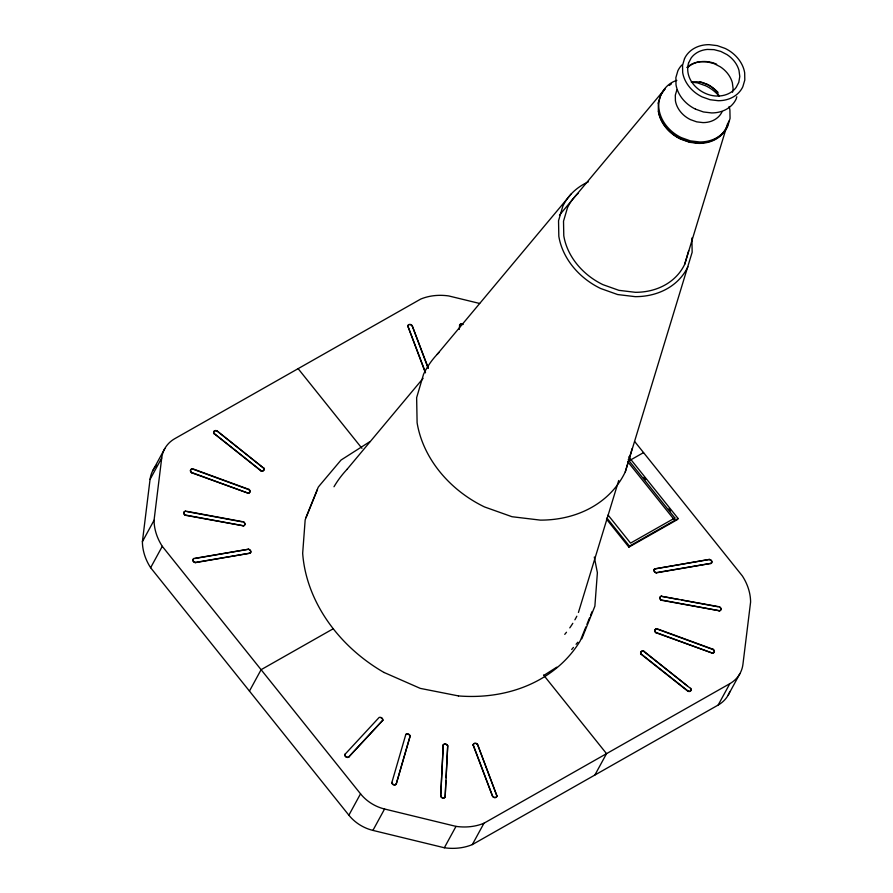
<?xml version="1.0" encoding="UTF-8"?>
<svg xmlns="http://www.w3.org/2000/svg" width="893" height="893" viewBox="0 0 893 893"><rect width="100%" height="100%" fill="white"/><g stroke="black" fill="none" stroke-linecap="round" stroke-linejoin="round"><path stroke-width="1.34" d="M459.315 329.417L459.638 325.041A2.4 1.976 28.6 0 1 462.909 324.315M440.684 796.21L443.263 744.862A2.534 2.087 28.6 0 1 447.717 745.688L445.138 797.036A2.4 1.976 28.6 0 1 440.684 796.21L443.263 744.862M445.138 797.036L445.942 780.46M446.065 777.703L447.717 745.688M729.86 691.539A37.205 30.552 28.6 0 1 718.173 705.046L472.319 844.599A54.986 45.152 28.6 0 1 444.334 847.758L372.917 830.401A37.205 30.552 28.6 0 1 348.873 815.197L150.627 567.714A54.986 45.152 28.6 0 1 142.4 541.671L150.057 479.418A37.205 30.552 28.6 0 1 156.733 465.074M142.4 541.671L154.054 520.284L161.711 458.031A37.205 30.552 28.6 0 1 174.827 438.642L420.681 299.088A54.986 45.152 28.6 0 1 448.666 295.929L479.653 303.464M732.528 92.225L733.12 88.72L732.327 82.625A26.5 21.767 28.6 0 0 720.372 66.852L714.11 63.637L707.356 61.863L700.592 61.662A27.705 22.749 28.6 0 0 686.94 67.433M391.826 782.648L405.824 734.437A2.534 2.087 28.6 0 1 410.155 736.022L396.168 784.233A2.4 1.976 28.6 0 1 391.826 782.648L391.949 782.413A2.4 1.976 28.6 0 0 396.291 783.998M396.168 784.233L410.155 736.022M658.219 103.119L660.552 95.361M676.861 89.936L675.32 95.171L675.421 100.797A24.691 20.282 28.6 0 0 690.535 119.662L696.685 121.85L703.025 122.609A25.752 21.153 28.6 0 0 722.057 111.804M578.296 193.245A66.774 54.83 28.6 0 0 567.513 207.611L563.516 221.185L563.784 235.763A64.028 52.575 28.6 0 0 602.954 284.666L618.905 290.337L635.358 292.312A66.774 54.83 28.6 0 0 684.697 264.295L688.693 250.721M684.708 264.295L727.65 123.457M439.177 352.311A114.963 94.401 28.6 0 0 423.528 374.301L416.64 397.664L417.109 422.769A110.23 90.517 28.6 0 0 484.542 506.956L512.013 516.723L540.321 520.117A114.963 94.401 28.6 0 0 625.279 471.895L632.166 448.532M728.755 121.135L726.869 127.543A37.83 31.065 28.6 0 1 698.918 143.405L689.597 142.3L680.555 139.085A36.267 29.782 28.6 0 1 658.364 111.379L658.297 102.996M736.814 96.757L736.156 99A33.208 27.27 28.6 0 1 711.609 112.931L703.427 111.96L695.491 109.136M625.279 471.895L692.153 252.272L691.885 238.007M578.43 612.475L618.715 480.49M305.931 517.605L318.254 487.165L319.783 485.256L341.026 460.051L369.78 441.722M317.461 489.498L305.172 519.86L302.671 553.303A150.08 123.234 28.6 0 0 384.057 672.496M585.908 626.853L580.271 640.772A154.232 126.639 28.6 0 1 458.455 695.926M586.935 624.33L589.492 618.001M590.519 615.467L592.048 611.672M581.801 638.852L594.883 606.157L597.384 572.714L594.303 557.053M153.172 469.908L164.825 448.52M150.057 479.418L161.711 458.031M192.765 468.814L192.642 469.048A2.4 1.976 28.6 0 0 191.571 472.743L248.075 493.148A2.534 2.087 28.6 0 0 249.147 489.464L192.765 468.814A2.4 1.976 28.6 0 0 191.694 472.509L191.571 472.743M263.937 468.613A2.534 2.087 28.6 0 1 261.124 471.024L214.22 433.618A2.4 1.976 28.6 0 1 216.843 430.794L263.736 468.211L216.843 430.794M150.627 567.714L162.28 546.326A54.986 45.152 28.6 0 1 154.054 520.284M185.621 511.109L185.498 511.343A2.4 1.976 28.6 0 0 185.309 515.272L243.443 525.798A2.534 2.087 28.6 0 0 243.633 521.869L185.621 511.109A2.4 1.976 28.6 0 0 185.431 515.038L185.309 515.272M193.948 558.471L193.814 558.705A2.4 1.976 28.6 0 0 195.321 562.657L250.118 553.158A2.534 2.087 28.6 0 0 248.622 549.206L193.948 558.471A2.4 1.976 28.6 0 0 195.455 562.423L195.321 562.657M247.953 493.382A2.534 2.087 28.6 0 0 249.024 489.699L249.147 489.464M261.124 471.024L261.247 470.801A2.534 2.087 28.6 0 0 263.87 467.977M243.633 521.869L243.51 522.104A2.534 2.087 28.6 0 1 243.32 526.033M195.187 558.471L248.622 549.206M425.392 372.772L407.911 326.269A2.4 1.976 28.6 0 1 412.119 325.554L428.249 367.972M428.127 368.206L412.119 325.554M249.448 691.082L261.102 669.694L333.178 628.784M459.638 325.041L459.515 325.264A2.4 1.976 28.6 0 1 462.786 324.55M344.966 754.351L345.089 754.116A2.4 1.976 28.6 0 0 348.705 756.974L348.583 757.208A2.4 1.976 28.6 0 1 344.966 754.351L379.157 717.425A2.534 2.087 28.6 0 1 382.773 720.283L348.583 757.208M348.873 815.197L360.526 793.821L162.28 546.326M405.824 734.437L405.69 734.671A2.534 2.087 28.6 0 1 410.032 736.256M372.917 830.401L384.57 809.013L455.999 826.382A54.986 45.152 28.6 0 0 483.973 823.223L729.827 683.67A37.205 30.552 28.6 0 0 742.943 664.269L750.6 602.027A54.986 45.152 28.6 0 0 742.373 575.974L634.834 441.722M473.111 745.108L473.234 744.874A2.534 2.087 28.6 0 1 477.442 744.159L496.865 795.808A2.4 1.976 28.6 0 1 492.668 796.511L473.111 745.108A2.534 2.087 28.6 0 1 474.719 743.467M496.865 795.808L477.442 744.159M444.334 847.758L455.999 826.382M492.668 796.511L473.234 744.874M606.459 519.112L628.895 547.119L629.431 546.136L678.111 518.509L628.717 456.836M472.319 844.599L483.973 823.223M628.192 459.705L674.862 517.973L674.036 519.492L627.879 461.871M678.111 518.509L677.575 519.492L628.895 547.119M654.658 568.919L709.466 559.42A2.4 1.976 28.6 0 1 710.962 563.371L656.165 572.871A2.534 2.087 28.6 0 1 654.658 568.919L709.466 559.42M656.165 572.871L656.299 572.636A2.534 2.087 28.6 0 1 654.792 568.685M661.333 596.278L719.479 606.805A2.4 1.976 28.6 0 1 719.289 610.734L661.155 600.208A2.534 2.087 28.6 0 1 661.333 596.278L678.881 599.527M661.155 600.208L661.278 599.973A2.534 2.087 28.6 0 1 661.467 596.044M640.917 654.1L641.04 653.866A2.534 2.087 28.6 0 1 643.663 651.042L690.557 688.458A2.4 1.976 28.6 0 1 687.945 691.282L640.917 654.1A2.534 2.087 28.6 0 1 643.54 651.276L643.663 651.042M656.835 628.694L656.701 628.918A2.534 2.087 28.6 0 0 655.641 632.612L712.145 653.029A2.4 1.976 28.6 0 0 713.217 649.334L656.835 628.694A2.534 2.087 28.6 0 0 655.763 632.378L655.641 632.612M594.872 775.035L606.526 753.659L543.58 675.063M719.479 606.805L719.345 607.028A2.4 1.976 28.6 0 1 719.166 610.968M687.945 691.282L688.068 691.048A2.4 1.976 28.6 0 0 690.691 688.224M712.022 653.263A2.4 1.976 28.6 0 0 713.083 649.568L713.217 649.334M718.173 705.046L729.827 683.67M728.175 695.167L739.828 673.78M660.474 95.428L665.039 88.809L559.464 215.157M437.269 354.253L571.33 193.837M347.076 469.305L423.07 378.364M571.687 649.49L573.44 647.403M576.074 644.288L577.827 642.212M348.705 756.974L382.773 720.283M687.398 67.678C695.134 60.333 707.301 59.987 716.666 64.218M669.326 85.471L671.48 83.786M543.848 675.409L556.785 667.171M630.112 460.241L643.552 452.606M674.862 517.973L630.558 543.123L608.077 515.071M676.827 80.381C664.571 84.065 656.969 97.382 659.09 109.861A36.379 29.871 28.6 0 0 681.348 137.645M195.455 562.423L250.118 553.158M656.299 572.636L710.962 563.371M692.265 82.178L696.294 81.698L701.898 82.368L707.334 84.31A21.8 17.905 28.6 0 1 719.133 95.986M691.294 82.134L697.466 82.87L705.861 85.851A33.666 27.638 28.6 0 1 718.854 95.797M681.571 600.029L718.005 606.782M186.849 511.589L242.159 521.847M661.278 599.973L719.289 610.734M185.431 515.038L243.443 525.798M458.455 695.915L420.29 688.391L384.068 672.474M699.509 81.687L706.72 84.255A33.767 27.728 28.6 0 1 718.061 92.381M681.348 137.645L690.412 140.871L699.755 141.987A37.941 31.155 28.6 0 0 727.795 126.069L730.061 118.367L729.905 110.085A36.379 29.871 28.6 0 0 729.101 106.501M657.985 629.386L713.083 649.568M655.763 632.378L712.145 653.029M193.915 469.517L249.024 489.699M191.694 472.509L248.075 493.148M643.54 651.276L687.275 685.869M641.04 653.866L688.068 691.048M214.22 433.618L261.247 470.801M643.92 477.476L645.639 479.63M668.946 508.72L670.665 510.874M606.905 518.007L629.431 546.136M298.128 368.653L361.944 448.319M407.911 326.269L425.514 372.537M333.993 486.752A141.217 115.956 28.6 0 1 347.087 469.316M572.804 623.314A141.217 115.956 28.6 0 1 569.779 627.868M566.486 632.244A141.217 115.956 28.6 0 1 564.756 634.365M576.822 616.226A141.217 115.956 28.6 0 1 574.891 619.809M721.086 134.776A37.595 30.864 28.6 0 1 707.647 141.987M703.918 142.701A37.595 30.864 28.6 0 1 698.739 143.036L689.485 141.931L680.499 138.739A36.044 29.603 28.6 0 1 658.454 111.212M726.522 127.275A37.595 30.864 28.6 0 1 722.024 133.827M709.332 559.654A2.4 1.976 28.6 0 1 710.839 563.606M407.788 326.503A2.4 1.976 28.6 0 1 409.318 324.628M410.311 324.661A2.4 1.976 28.6 0 1 411.997 325.789M695.491 109.136A31.847 26.154 28.6 0 1 676.012 84.813L675.878 77.557L677.865 70.804A33.208 27.27 28.6 0 1 681.839 65.022M384.57 809.013A37.205 30.552 28.6 0 1 360.526 793.821M475.645 743.478A2.534 2.087 28.6 0 1 477.32 744.394M496.999 795.574A2.4 1.976 28.6 0 1 492.791 796.288M443.129 745.097A2.534 2.087 28.6 0 1 447.594 745.923M445.272 796.802A2.4 1.976 28.6 0 1 440.807 795.976M380.842 717.693A2.534 2.087 28.6 0 1 382.539 719.278M382.662 719.691A2.534 2.087 28.6 0 1 382.639 720.517M250.408 550.78A2.534 2.087 28.6 0 1 249.995 553.392M248.488 549.441A2.534 2.087 28.6 0 1 248.957 549.575M249.794 550.066A2.534 2.087 28.6 0 1 250.14 550.401M214.097 433.842A2.4 1.976 28.6 0 1 216.229 430.839M687.889 266.761A71.273 58.525 28.6 0 1 635.224 296.655L617.666 294.556L600.643 288.495A68.337 56.114 28.6 0 1 558.828 236.299L558.538 220.738L562.802 206.261A71.273 58.525 28.6 0 1 588.275 181.915M688.548 63.023C683.402 81.263 702.691 97.694 720.093 95.931A27.705 22.749 28.6 0 0 736.111 87.503L738.801 82.335L739.784 76.497L738.991 70.402A26.5 21.767 28.6 0 0 727.036 54.629L720.774 51.414L714.032 49.64L707.256 49.428A27.705 22.749 28.6 0 0 691.238 57.855L688.548 63.023M684.529 58.581L682.542 65.334L682.676 72.579A31.847 26.154 28.6 0 0 702.155 96.913L710.091 99.726L718.273 100.708A33.208 27.27 28.6 0 0 742.82 86.777L744.807 80.024L744.673 72.779A31.847 26.154 28.6 0 0 725.194 48.456L717.258 45.632L709.075 44.65A33.208 27.27 28.6 0 0 684.529 58.581"/></g></svg>
